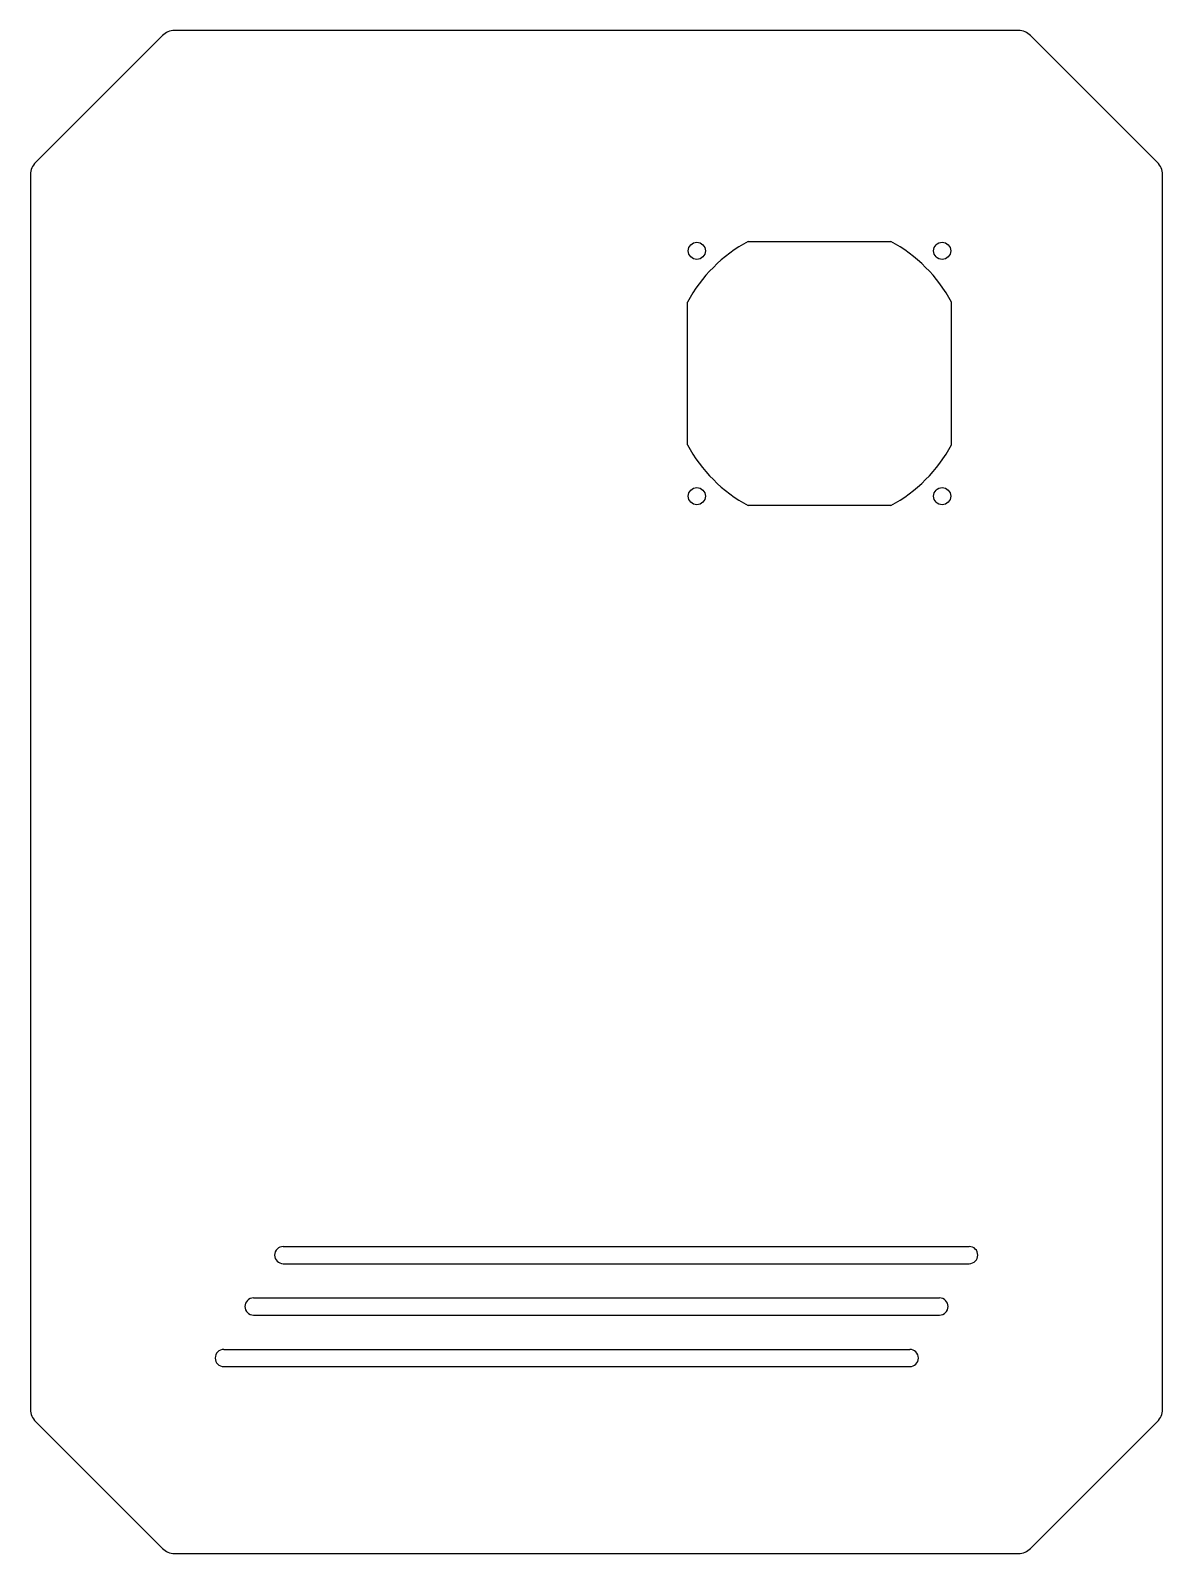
# Model space of a CAD drawing. Extents: x 235 to 565, y -221 to 223.
import ezdxf

# ---------------------------------------------------------------- set-up
doc = ezdxf.new("R2010")
doc.units = 0
doc.layers.add('Pad', color=7, linetype='CONTINUOUS')

msp = doc.modelspace()

# ---------------------------------------------------------------- linework, layer by layer
at = {"layer": 'Pad'}
for p, q in [((277, 223, -2.381), (277, 223, 2.381)), ((523, 223, -2.381), (277, 223, -2.381)), ((523, 223, 2.381), (277, 223, 2.381)), ((277, 223, -2.381), (277, 223, 2.381)), ((523, 223, -2.381), (277, 223, -2.381)), ((523, 223, 2.381), (277, 223, 2.381)), ((523, 223, -2.381), (523, 223, 2.381)), ((523, 223, -2.381), (523, 223, 2.381)), ((273.464, 221.536, -2.381), (236.464, 184.536, -2.381)), ((273.464, 221.536, 2.381), (236.464, 184.536, 2.381)), ((273.464, 221.536, -2.381), (236.464, 184.536, -2.381)), ((273.464, 221.536, 2.381), (236.464, 184.536, 2.381)), ((273.464, 221.536, -2.381), (273.464, 221.536, 2.381)), ((273.464, 221.536, -2.381), (273.464, 221.536, 2.381)), ((526.536, 221.536, -2.381), (526.536, 221.536, 2.381)), ((563.536, 184.536, -2.381), (526.536, 221.536, -2.381)), ((563.536, 184.536, 2.381), (526.536, 221.536, 2.381)), ((526.536, 221.536, -2.381), (526.536, 221.536, 2.381)), ((563.536, 184.536, -2.381), (526.536, 221.536, -2.381)), ((563.536, 184.536, 2.381), (526.536, 221.536, 2.381)), ((236.464, 184.536, -2.381), (236.464, 184.536, 2.381)), ((236.464, 184.536, -2.381), (236.464, 184.536, 2.381)), ((563.536, 184.536, -2.381), (563.536, 184.536, 2.381)), ((563.536, 184.536, -2.381), (563.536, 184.536, 2.381)), ((235, 181, -2.381), (235, 181, 2.381)), ((235, 181, -2.381), (235, -179, -2.381)), ((235, 181, 2.381), (235, -179, 2.381)), ((235, 181, -2.381), (235, 181, 2.381)), ((235, 181, -2.381), (235, -179, -2.381)), ((235, 181, 2.381), (235, -179, 2.381)), ((565, 181, -2.381), (565, 181, 2.381)), ((565, -179, -2.381), (565, 181, -2.381)), ((565, -179, 2.381), (565, 181, 2.381)), ((565, 181, -2.381), (565, 181, 2.381)), ((565, -179, -2.381), (565, 181, -2.381)), ((565, -179, 2.381), (565, 181, 2.381)), ((444.22, 161.5, -2.381), (444.22, 161.5, 2.381)), ((444.22, 161.5, -2.381), (485.78, 161.5, -2.381)), ((444.22, 161.5, 2.381), (485.78, 161.5, 2.381)), ((444.22, 161.5, -2.381), (444.22, 161.5, 2.381)), ((444.22, 161.5, -2.381), (485.78, 161.5, -2.381)), ((444.22, 161.5, 2.381), (485.78, 161.5, 2.381)), ((485.78, 161.5, -2.381), (485.78, 161.5, 2.381)), ((485.78, 161.5, -2.381), (485.78, 161.5, 2.381)), ((431.75, 158.75, -2.381), (431.75, 158.75, 2.381)), ((431.75, 158.75, -2.381), (431.75, 158.75, 2.381)), ((503.25, 158.75, -2.381), (503.25, 158.75, 2.381)), ((503.25, 158.75, -2.381), (503.25, 158.75, 2.381)), ((426.5, 143.78, -2.381), (426.5, 143.78, 2.381)), ((426.5, 102.22, -2.381), (426.5, 143.78, -2.381)), ((426.5, 102.22, 2.381), (426.5, 143.78, 2.381)), ((426.5, 143.78, -2.381), (426.5, 143.78, 2.381)), ((426.5, 102.22, -2.381), (426.5, 143.78, -2.381)), ((426.5, 102.22, 2.381), (426.5, 143.78, 2.381)), ((503.5, 143.78, -2.381), (503.5, 143.78, 2.381)), ((503.5, 143.78, -2.381), (503.5, 143.78, 2.381)), ((503.5, 102.22, -2.381), (503.5, 143.78, -2.381)), ((503.5, 102.22, 2.381), (503.5, 143.78, 2.381)), ((503.5, 102.22, -2.381), (503.5, 143.78, -2.381)), ((503.5, 102.22, 2.381), (503.5, 143.78, 2.381)), ((426.5, 102.22, -2.381), (426.5, 102.22, 2.381)), ((426.5, 102.22, -2.381), (426.5, 102.22, 2.381)), ((503.5, 102.22, -2.381), (503.5, 102.22, 2.381)), ((503.5, 102.22, -2.381), (503.5, 102.22, 2.381)), ((431.75, 87.25, -2.381), (431.75, 87.25, 2.381)), ((431.75, 87.25, -2.381), (431.75, 87.25, 2.381)), ((444.22, 84.5, -2.381), (444.22, 84.5, 2.381)), ((485.78, 84.5, -2.381), (444.22, 84.5, -2.381)), ((485.78, 84.5, 2.381), (444.22, 84.5, 2.381)), ((444.22, 84.5, -2.381), (444.22, 84.5, 2.381)), ((485.78, 84.5, -2.381), (444.22, 84.5, -2.381)), ((485.78, 84.5, 2.381), (444.22, 84.5, 2.381)), ((485.78, 84.5, -2.381), (485.78, 84.5, 2.381)), ((485.78, 84.5, -2.381), (485.78, 84.5, 2.381)), ((503.25, 87.25, -2.381), (503.25, 87.25, 2.381)), ((503.25, 87.25, -2.381), (503.25, 87.25, 2.381)), ((308.66, -131.5, -2.381), (308.66, -131.5, 2.381)), ((308.66, -131.5, -2.381), (508.66, -131.5, -2.381)), ((308.66, -131.5, 2.381), (508.66, -131.5, 2.381)), ((308.66, -131.5, -2.381), (308.66, -131.5, 2.381)), ((308.66, -131.5, -2.381), (508.66, -131.5, -2.381)), ((308.66, -131.5, 2.381), (508.66, -131.5, 2.381)), ((508.66, -131.5, -2.381), (508.66, -131.5, 2.381)), ((508.66, -131.5, -2.381), (508.66, -131.5, 2.381)), ((308.66, -136.5, -2.381), (308.66, -136.5, 2.381)), ((308.66, -136.5, -2.381), (508.66, -136.5, -2.381)), ((308.66, -136.5, 2.381), (508.66, -136.5, 2.381)), ((308.66, -136.5, -2.381), (308.66, -136.5, 2.381)), ((308.66, -136.5, -2.381), (508.66, -136.5, -2.381)), ((308.66, -136.5, 2.381), (508.66, -136.5, 2.381)), ((508.66, -136.5, -2.381), (508.66, -136.5, 2.381)), ((508.66, -136.5, -2.381), (508.66, -136.5, 2.381)), ((300, -146.5, -2.381), (300, -146.5, 2.381)), ((300, -146.5, -2.381), (500, -146.5, -2.381)), ((300, -146.5, 2.381), (500, -146.5, 2.381)), ((300, -146.5, -2.381), (300, -146.5, 2.381)), ((300, -146.5, -2.381), (500, -146.5, -2.381)), ((300, -146.5, 2.381), (500, -146.5, 2.381)), ((500, -146.5, -2.381), (500, -146.5, 2.381)), ((500, -146.5, -2.381), (500, -146.5, 2.381)), ((300, -151.5, -2.381), (300, -151.5, 2.381)), ((300, -151.5, -2.381), (500, -151.5, -2.381)), ((300, -151.5, 2.381), (500, -151.5, 2.381)), ((300, -151.5, -2.381), (300, -151.5, 2.381)), ((300, -151.5, -2.381), (500, -151.5, -2.381)), ((300, -151.5, 2.381), (500, -151.5, 2.381)), ((500, -151.5, -2.381), (500, -151.5, 2.381)), ((500, -151.5, -2.381), (500, -151.5, 2.381)), ((291.34, -161.5, -2.381), (291.34, -161.5, 2.381)), ((291.34, -161.5, -2.381), (491.34, -161.5, -2.381)), ((291.34, -161.5, 2.381), (491.34, -161.5, 2.381)), ((291.34, -161.5, -2.381), (291.34, -161.5, 2.381)), ((291.34, -161.5, -2.381), (491.34, -161.5, -2.381)), ((291.34, -161.5, 2.381), (491.34, -161.5, 2.381)), ((491.34, -161.5, -2.381), (491.34, -161.5, 2.381)), ((491.34, -161.5, -2.381), (491.34, -161.5, 2.381)), ((291.34, -166.5, -2.381), (291.34, -166.5, 2.381)), ((291.34, -166.5, -2.381), (491.34, -166.5, -2.381)), ((291.34, -166.5, 2.381), (491.34, -166.5, 2.381)), ((291.34, -166.5, -2.381), (291.34, -166.5, 2.381)), ((291.34, -166.5, -2.381), (491.34, -166.5, -2.381)), ((291.34, -166.5, 2.381), (491.34, -166.5, 2.381)), ((491.34, -166.5, -2.381), (491.34, -166.5, 2.381)), ((491.34, -166.5, -2.381), (491.34, -166.5, 2.381)), ((235, -179, -2.381), (235, -179, 2.381)), ((235, -179, -2.381), (235, -179, 2.381)), ((565, -179, -2.381), (565, -179, 2.381)), ((565, -179, -2.381), (565, -179, 2.381)), ((236.464, -182.536, -2.381), (236.464, -182.536, 2.381)), ((236.464, -182.536, -2.381), (236.464, -182.536, 2.381)), ((236.464, -182.536, -2.381), (273.464, -219.536, -2.381)), ((236.464, -182.536, 2.381), (273.464, -219.536, 2.381)), ((236.464, -182.536, -2.381), (273.464, -219.536, -2.381)), ((236.464, -182.536, 2.381), (273.464, -219.536, 2.381)), ((526.536, -219.536, -2.381), (563.536, -182.536, -2.381)), ((526.536, -219.536, 2.381), (563.536, -182.536, 2.381)), ((526.536, -219.536, -2.381), (563.536, -182.536, -2.381)), ((526.536, -219.536, 2.381), (563.536, -182.536, 2.381)), ((563.536, -182.536, -2.381), (563.536, -182.536, 2.381)), ((563.536, -182.536, -2.381), (563.536, -182.536, 2.381)), ((273.464, -219.536, -2.381), (273.464, -219.536, 2.381)), ((273.464, -219.536, -2.381), (273.464, -219.536, 2.381)), ((277, -221, -2.381), (277, -221, 2.381)), ((277, -221, -2.381), (277, -221, 2.381)), ((277, -221, -2.381), (523, -221, -2.381)), ((277, -221, 2.381), (523, -221, 2.381)), ((277, -221, -2.381), (523, -221, -2.381)), ((277, -221, 2.381), (523, -221, 2.381)), ((523, -221, -2.381), (523, -221, 2.381)), ((523, -221, -2.381), (523, -221, 2.381)), ((526.536, -219.536, -2.381), (526.536, -219.536, 2.381)), ((526.536, -219.536, -2.381), (526.536, -219.536, 2.381))]:
    msp.add_line(p, q, dxfattribs=at)
for centre in [(429.25, 158.75), (429.25, 158.75), (429.25, 158.75), (429.25, 158.75), (500.75, 158.75), (500.75, 158.75), (500.75, 158.75), (500.75, 158.75), (429.25, 87.25), (429.25, 87.25), (429.25, 87.25), (429.25, 87.25), (500.75, 87.25), (500.75, 87.25), (500.75, 87.25), (500.75, 87.25)]:
    msp.add_circle(centre, 2.5, dxfattribs=at)
for centre, radius, start, end in [((277, 218, -2.381), 5, 90, 135), ((277, 218, 2.381), 5, 90, 135), ((277, 218, -2.381), 5, 90, 135), ((277, 218, 2.381), 5, 90, 135), ((523, 218, -2.381), 5, 45, 90), ((523, 218, 2.381), 5, 45, 90), ((523, 218, -2.381), 5, 45, 90), ((523, 218, 2.381), 5, 45, 90), ((240, 181, -2.381), 5, 135, 180), ((240, 181, 2.381), 5, 135, 180), ((240, 181, -2.381), 5, 135, 180), ((240, 181, 2.381), 5, 135, 180), ((560, 181, -2.381), 5, 0, 45), ((560, 181, 2.381), 5, 0, 45), ((560, 181, -2.381), 5, 0, 45), ((560, 181, 2.381), 5, 0, 45), ((465, 123, -2.381), 43.75, 118.358, 151.642), ((465, 123, 2.381), 43.75, 118.358, 151.642), ((465, 123, -2.381), 43.75, 118.358, 151.642), ((465, 123, 2.381), 43.75, 118.358, 151.642), ((465, 123, -2.381), 43.75, 28.3576, 61.6424), ((465, 123, 2.381), 43.75, 28.3576, 61.6424), ((465, 123, -2.381), 43.75, 28.3576, 61.6424), ((465, 123, 2.381), 43.75, 28.3576, 61.6424), ((465, 123, -2.381), 43.75, -151.642, -118.358), ((465, 123, 2.381), 43.75, -151.642, -118.358), ((465, 123, -2.381), 43.75, -151.642, -118.358), ((465, 123, 2.381), 43.75, -151.642, -118.358), ((465, 123, -2.381), 43.75, -61.6424, -28.3576), ((465, 123, 2.381), 43.75, -61.6424, -28.3576), ((465, 123, -2.381), 43.75, -61.6424, -28.3576), ((465, 123, 2.381), 43.75, -61.6424, -28.3576), ((308.66, -134, -2.381), 2.5, 90, -90), ((308.66, -134, 2.381), 2.5, 90, -90), ((308.66, -134, -2.381), 2.5, 90, -90), ((308.66, -134, 2.381), 2.5, 90, -90), ((508.66, -134, -2.381), 2.5, -90, 90), ((508.66, -134, 2.381), 2.5, -90, 90), ((508.66, -134, -2.381), 2.5, -90, 90), ((508.66, -134, 2.381), 2.5, -90, 90), ((300, -149, -2.381), 2.5, 90, -90), ((300, -149, 2.381), 2.5, 90, -90), ((300, -149, -2.381), 2.5, 90, -90), ((300, -149, 2.381), 2.5, 90, -90), ((500, -149, -2.381), 2.5, -90, 90), ((500, -149, 2.381), 2.5, -90, 90), ((500, -149, -2.381), 2.5, -90, 90), ((500, -149, 2.381), 2.5, -90, 90), ((291.34, -164, -2.381), 2.5, 90, -90), ((291.34, -164, 2.381), 2.5, 90, -90), ((291.34, -164, -2.381), 2.5, 90, -90), ((291.34, -164, 2.381), 2.5, 90, -90), ((491.34, -164, -2.381), 2.5, -90, 90), ((491.34, -164, 2.381), 2.5, -90, 90), ((491.34, -164, -2.381), 2.5, -90, 90), ((491.34, -164, 2.381), 2.5, -90, 90), ((240, -179, -2.381), 5, 180, -135), ((240, -179, 2.381), 5, 180, -135), ((240, -179, -2.381), 5, 180, -135), ((240, -179, 2.381), 5, 180, -135), ((560, -179, -2.381), 5, -45, 0), ((560, -179, 2.381), 5, -45, 0), ((560, -179, -2.381), 5, -45, 0), ((560, -179, 2.381), 5, -45, 0), ((277, -216, -2.381), 5, -135, -90), ((277, -216, 2.381), 5, -135, -90), ((277, -216, -2.381), 5, -135, -90), ((277, -216, 2.381), 5, -135, -90), ((523, -216, -2.381), 5, -90, -45), ((523, -216, 2.381), 5, -90, -45), ((523, -216, -2.381), 5, -90, -45), ((523, -216, 2.381), 5, -90, -45)]:
    msp.add_arc(centre, radius, start, end, dxfattribs=at)

doc.saveas('drawing.dxf')
